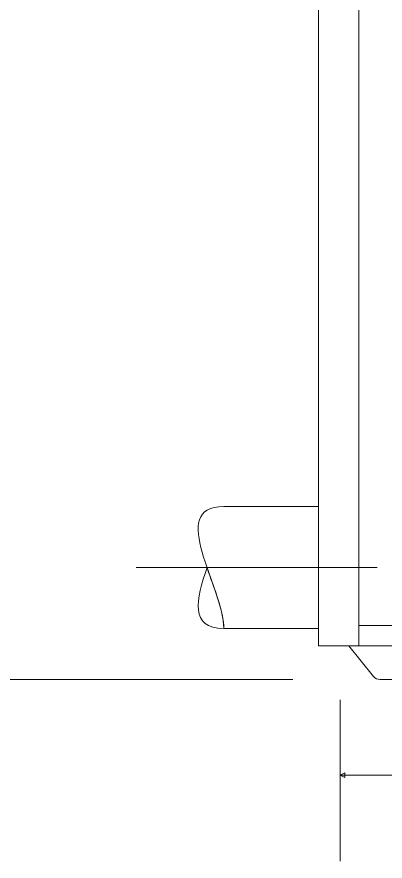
# Model space of a CAD drawing. Header units: inches. Extents: x -3.67 to 3.62, y -4.25 to 4.25.
# Drawn here: x -0.693 to 0.077, y -3.853 to -2.088 of the extents above; entities that cross this region are included whole.
import ezdxf
from ezdxf.lldxf.tags import DXFTag

# ---------------------------------------------------------------- set-up
doc = ezdxf.new("R2010")
doc.units = ezdxf.units.IN
doc.header["$MEASUREMENT"] = 0
doc.layers.add('Dimensions', color=7, linetype='Continuous')
doc.layers.add('Layer 1', color=7, linetype='Continuous')
tags = doc.linetypes.add('New Line55', pattern=[0.6, 0.5, -0.1]).pattern_tags.tags
tags[6:7] = [DXFTag(74, 4), DXFTag(75, 0), DXFTag(340, '0'), DXFTag(46, 1.0), DXFTag(50, 0.0), DXFTag(44, 0.0), DXFTag(45, 0.0)]
tags[4:5] = [DXFTag(74, 4), DXFTag(75, 0), DXFTag(340, '0'), DXFTag(46, 1.0), DXFTag(50, 0.0), DXFTag(44, 0.0), DXFTag(45, 0.0)]
tags = doc.linetypes.add('New Line56', pattern=[0.6, 0.5, -0.1]).pattern_tags.tags
tags[6:7] = [DXFTag(74, 4), DXFTag(75, 0), DXFTag(340, '0'), DXFTag(46, 1.0), DXFTag(50, 0.0), DXFTag(44, 0.0), DXFTag(45, 0.0)]
tags[4:5] = [DXFTag(74, 4), DXFTag(75, 0), DXFTag(340, '0'), DXFTag(46, 1.0), DXFTag(50, 0.0), DXFTag(44, 0.0), DXFTag(45, 0.0)]
tags = doc.linetypes.add('New Line57', pattern=[0.6, 0.5, -0.1]).pattern_tags.tags
tags[6:7] = [DXFTag(74, 4), DXFTag(75, 0), DXFTag(340, '0'), DXFTag(46, 1.0), DXFTag(50, 0.0), DXFTag(44, 0.0), DXFTag(45, 0.0)]
tags[4:5] = [DXFTag(74, 4), DXFTag(75, 0), DXFTag(340, '0'), DXFTag(46, 1.0), DXFTag(50, 0.0), DXFTag(44, 0.0), DXFTag(45, 0.0)]
tags = doc.linetypes.add('New Line58', pattern=[2.3, 1.3, -0.3, 0.4, -0.3]).pattern_tags.tags
tags[10:11] = [DXFTag(74, 4), DXFTag(75, 0), DXFTag(340, '0'), DXFTag(46, 1.0), DXFTag(50, 0.0), DXFTag(44, 0.0), DXFTag(45, 0.0)]
tags[8:9] = [DXFTag(74, 4), DXFTag(75, 0), DXFTag(340, '0'), DXFTag(46, 1.0), DXFTag(50, 0.0), DXFTag(44, 0.0), DXFTag(45, 0.0)]
tags[6:7] = [DXFTag(74, 4), DXFTag(75, 0), DXFTag(340, '0'), DXFTag(46, 1.0), DXFTag(50, 0.0), DXFTag(44, 0.0), DXFTag(45, 0.0)]
tags[4:5] = [DXFTag(74, 4), DXFTag(75, 0), DXFTag(340, '0'), DXFTag(46, 1.0), DXFTag(50, 0.0), DXFTag(44, 0.0), DXFTag(45, 0.0)]

msp = doc.modelspace()

# ---------------------------------------------------------------- linework, layer by layer
at = {"layer": 'Dimensions', "color": 250, "lineweight": 5}
for points in [[(-2.034, -3.4737), (-2.034, -3.4737), (-0.1165, -3.4737), (-0.1165, -3.4737)], [(-0.0172, -3.5163), (-0.0172, -3.5163), (-0.0172, -3.8535), (-0.0172, -3.8535)], [(-0.0172, -3.6735), (-0.0172, -3.6735), (1.1206, -3.6735), (1.1206, -3.6735)]]:
    msp.add_open_spline(points, degree=3, dxfattribs=at)
msp.add_open_spline([(-0.0172, -3.6735), (-0.0172, -3.6735), (-0.0074, -3.6685), (-0.0074, -3.6685), (-0.0074, -3.6685), (-0.0074, -3.6685), (-0.0074, -3.6784), (-0.0074, -3.6784), (-0.0074, -3.6784), (-0.0074, -3.6784), (-0.0172, -3.6735), (-0.0172, -3.6735)], degree=3, knots=[0, 0, 0, 0, 0.333333, 0.333333, 0.333333, 0.333333, 0.666667, 0.666667, 0.666667, 0.666667, 1, 1, 1, 1], dxfattribs=at)
at = {"layer": 'Layer 1', "color": 250, "lineweight": 15}
for points, knots in [([(-0.0627, -3.4031), (-0.0627, -3.4031), (0.0216, -3.4031), (0.0216, -3.4031), (0.0216, -3.4031), (0.0216, -3.4031), (0.0216, -1.0171), (0.0216, -1.0171), (0.0216, -1.0171), (0.0216, -1.0171), (-0.0627, -1.0171), (-0.0627, -1.0171), (-0.0627, -1.0171), (-0.0627, -1.0171), (-0.0627, -3.4031), (-0.0627, -3.4031)], [0, 0, 0, 0, 0.25, 0.25, 0.25, 0.25, 0.5, 0.5, 0.5, 0.5, 0.75, 0.75, 0.75, 0.75, 1, 1, 1, 1]), ([(2.5088, -3.4031), (2.5088, -3.4031), (0.0216, -3.4031), (0.0216, -3.4031), (0.0216, -3.4031), (0.0216, -3.4031), (0.0216, -1.0171), (0.0216, -1.0171), (0.0216, -1.0171), (0.0216, -1.0171), (2.5088, -1.0171), (2.5088, -1.0171), (2.5088, -1.0171), (2.5088, -1.0171), (2.5088, -3.4031), (2.5088, -3.4031)], [0, 0, 0, 0, 0.25, 0.25, 0.25, 0.25, 0.5, 0.5, 0.5, 0.5, 0.75, 0.75, 0.75, 0.75, 1, 1, 1, 1]), ([(0.0216, -3.3609), (0.0216, -3.3609), (2.5088, -3.3609), (2.5088, -3.3609), (2.5088, -3.3609), (2.5088, -3.3609), (2.5088, -3.4031), (2.5088, -3.4031), (2.5088, -3.4031), (2.5088, -3.4031), (0.0216, -3.4031), (0.0216, -3.4031), (0.0216, -3.4031), (0.0216, -3.4031), (0.0216, -3.3609), (0.0216, -3.3609)], [0, 0, 0, 0, 0.25, 0.25, 0.25, 0.25, 0.5, 0.5, 0.5, 0.5, 0.75, 0.75, 0.75, 0.75, 1, 1, 1, 1]), ([(0.0665, -3.4737), (0.0611, -3.4737), (0.0553, -3.471), (0.0526, -3.4676), (0.0526, -3.4676), (0.0526, -3.4676), (0.0011, -3.4031), (0.0011, -3.4031), (0.0011, -3.4031), (0.0804, -3.4031), (0.1598, -3.4031), (0.2391, -3.4031), (0.2391, -3.4031), (0.2391, -3.4031), (0.1876, -3.4676), (0.1876, -3.4676), (0.1876, -3.4676), (0.1849, -3.471), (0.1791, -3.4737), (0.1737, -3.4737), (0.1737, -3.4737), (0.138, -3.4737), (0.1022, -3.4737), (0.0665, -3.4737)], [0, 0, 0, 0, 0.166667, 0.166667, 0.166667, 0.166667, 0.333333, 0.333333, 0.333333, 0.333333, 0.5, 0.5, 0.5, 0.5, 0.666667, 0.666667, 0.666667, 0.666667, 0.833333, 0.833333, 0.833333, 0.833333, 1, 1, 1, 1])]:
    msp.add_open_spline(points, degree=3, knots=knots, dxfattribs=at)
at = {"layer": 'Layer 1', "color": 7, "linetype": 'New Line55', "lineweight": 15}
msp.add_open_spline([(-0.0627, -3.367), (-0.0627, -3.367), (-0.0627, -3.1118), (-0.0627, -3.1118), (-0.0627, -3.1118), (-0.0627, -3.1118), (-0.2606, -3.1118), (-0.2606, -3.1118), (-0.2606, -3.1118), (-0.3812, -3.1118), (-0.2606, -3.282), (-0.2606, -3.367), (-0.2606, -3.367), (-0.2606, -3.367), (-0.0627, -3.367), (-0.0627, -3.367)], degree=3, knots=[0, 0, 0, 0, 0.25, 0.25, 0.25, 0.25, 0.5, 0.5, 0.5, 0.5, 0.75, 0.75, 0.75, 0.75, 1, 1, 1, 1], dxfattribs=at)
at = {"layer": 'Layer 1', "color": 7, "linetype": 'New Line56', "lineweight": 15}
msp.add_open_spline([(-0.0627, -3.1118), (-0.0627, -3.1118), (-0.0627, -3.1118), (-0.0627, -3.1118), (-0.0627, -3.1118), (-0.0627, -3.1118), (-0.2606, -3.1118), (-0.2606, -3.1118), (-0.2606, -3.1118), (-0.2606, -3.1118), (-0.2606, -3.1118), (-0.2606, -3.1118), (-0.2606, -3.1118), (-0.2606, -3.1118), (-0.0627, -3.1118), (-0.0627, -3.1118)], degree=3, knots=[0, 0, 0, 0, 0.25, 0.25, 0.25, 0.25, 0.5, 0.5, 0.5, 0.5, 0.75, 0.75, 0.75, 0.75, 1, 1, 1, 1], dxfattribs=at)
at = {"layer": 'Layer 1', "color": 250, "linetype": 'New Line58', "lineweight": 13}
msp.add_open_spline([(0.0599, -3.2394), (0.0599, -3.2394), (-0.4437, -3.2394), (-0.4437, -3.2394)], degree=3, dxfattribs=at)
at = {"layer": 'Layer 1', "color": 7, "linetype": 'New Line57', "lineweight": 15}
msp.add_open_spline([(-0.2606, -3.367), (-0.3326, -3.367), (-0.3186, -3.3064), (-0.2957, -3.2394), (-0.2957, -3.2394), (-0.2802, -3.2846), (-0.2606, -3.3327), (-0.2606, -3.367)], degree=3, knots=[0, 0, 0, 0, 0.5, 0.5, 0.5, 0.5, 1, 1, 1, 1], dxfattribs=at)

doc.saveas('drawing.dxf')
